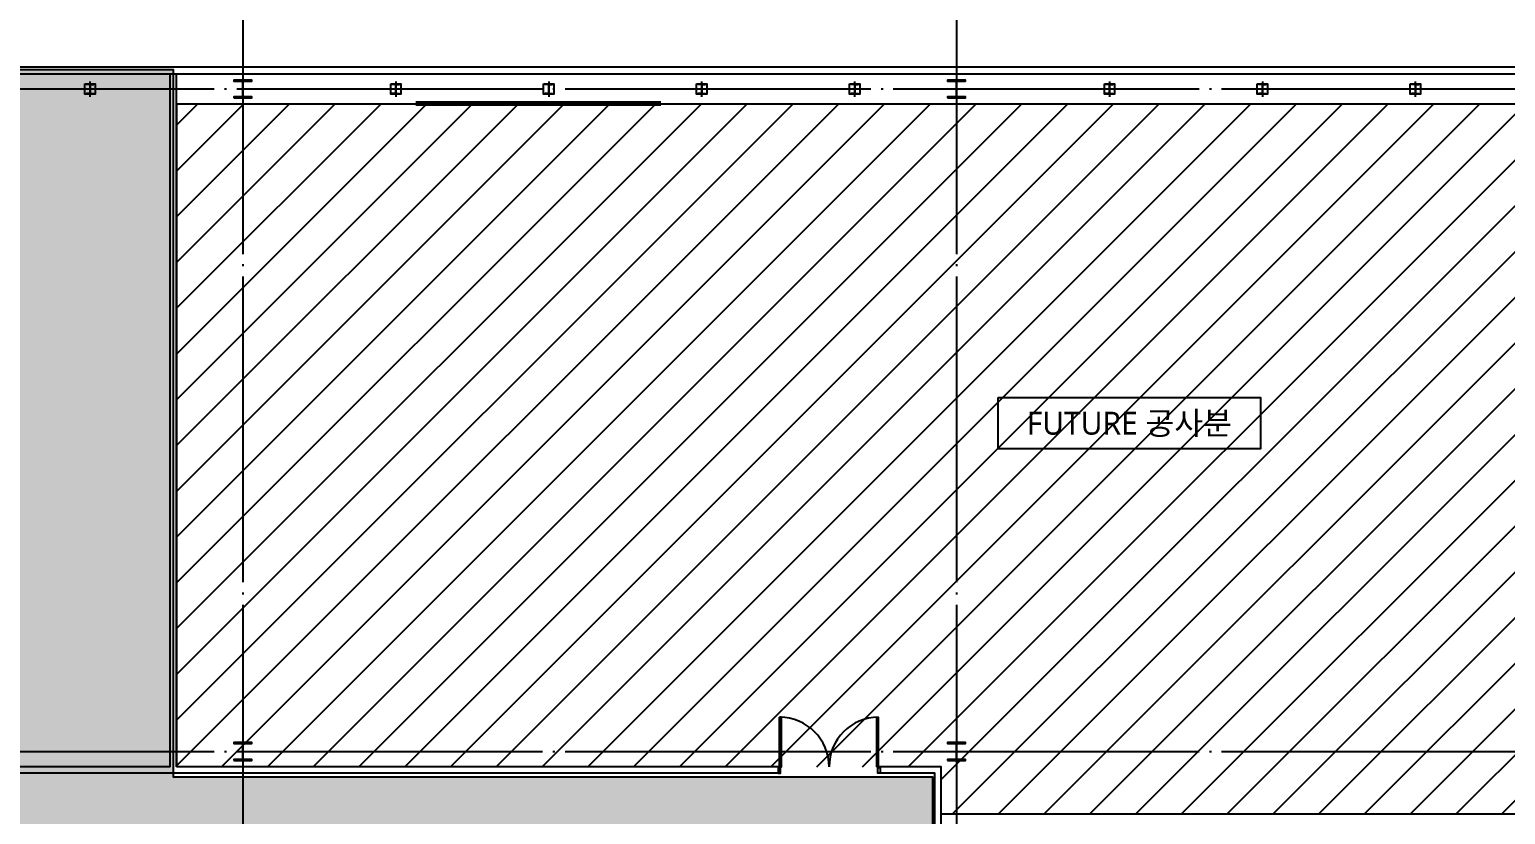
# Model space of a CAD drawing. Header units: millimetres. Extents: x -158894 to 483100, y 4200 to 114600.
# Drawn here: x 73315 to 102269, y 71663 to 87067 of the extents above; entities that cross this region are included whole.
import ezdxf
from ezdxf.enums import TextEntityAlignment as Align

# ---------------------------------------------------------------- set-up
doc = ezdxf.new("R2010")
doc.units = ezdxf.units.MM
doc.header["$LTSCALE"] = 200
doc.linetypes.add('CEN-GAUN', pattern=[32.2, 30, -1, 0.2, -1])
doc.linetypes.add('HID2-GAUN', pattern=[3.75, 2.5, -1.25])
doc.layers.add('1.설비검토', color=3, linetype='Continuous', plot=False)
for name, color, linetype in [('BA', 9, 'Continuous'), ('CEN', 15, 'CEN-GAUN'), ('DOOR-OPEN', 9, 'Continuous'), ('ETC', 8, 'Continuous'), ('HAT', 8, 'Continuous'), ('RM', 8, 'Continuous')]:
    doc.layers.add(name, color=color, linetype=linetype)
doc.styles.add('스타일1', font='malgun.ttf')

# ---------------------------------------------------------------- blocks, each defined once
blk = doc.blocks.new('*U20')
for p, q in [((59, 185), (0, 185)), ((59, 9), (0, 9)), ((72, 172), (72, 22)), ((78, 172), (78, 22)), ((91, 185), (150, 185)), ((91, 9), (150, 9))]:
    blk.add_line(p, q)
for points in [[(150, 185), (150, 194), (0, 194), (0, 185)], [(0, 9), (0, 0), (150, 0), (150, 9)]]:
    blk.add_lwpolyline(points)
for centre, start, end in [((59, 172), 0, 90), ((59, 22), 270, 0), ((91, 172), 90, 180), ((91, 22), 180, 270)]:
    blk.add_arc(centre, 13, start, end)
blk = doc.blocks.new('WC1A')
at = {"layer": 'BA'}
blk.add_lwpolyline([(556300, 96403), (556500, 96403), (556500, 96203), (556300, 96203)], close=True, dxfattribs=at)
at = {"layer": 'CEN'}
blk.add_line((556400, 96450), (556400, 96150), dxfattribs=at)
at = {"layer": 'BA'}
blk.add_blockref('*U20', (556325, 96206), dxfattribs=at)
blk = doc.blocks.new('G$C3A1C6C8A')
at = {"layer": 'HAT'}
h = blk.add_hatch(dxfattribs=at)
h.set_pattern_fill('ANSI31', color=256, scale=200)
h.set_pattern_definition([(45, (-76200, -72600), (-449.0128, 449.0128), [])])
h.paths.add_polyline_path([(0, 0), (15000, 0), (15000, -925), (36000, -925), (36000, 13000), (0, 13000)])

msp = doc.modelspace()

# ---------------------------------------------------------------- hatches: boundary and pattern name
at = {"layer": '1.설비검토', "transparency": 33554687}
h = msp.add_hatch(color=41, dxfattribs=at)
h.dxf.hatch_style = 1
h.paths.add_polyline_path([(41131.7, 86276.9), (41131.7, 42524.5), (85183.5, 42524.5), (85183.5, 56340.8), (91061.3, 56340.8), (91061.3, 61646.9), (93016.4, 61646.9), (93016.4, 65509.2), (91034.4, 65509.2), (91034.4, 72395.3), (76141.2, 72395.3), (76141.2, 86276.9)])
h.paths.add_polyline_path([(57177.3, 78097.4), (57177.3, 72525.4), (53143.2, 72525.4), (53143.2, 78097.4)], flags=16)
h.paths.add_polyline_path([(58570, 46191.7), (58570, 56334), (62714.7, 56334), (62714.7, 46191.7)], flags=16)

# ---------------------------------------------------------------- linework, layer by layer
at = {"layer": '1.설비검토', "color": 4}
msp.add_lwpolyline([(76127, 86276.9), (41131.7, 86276.9), (41131.7, 42524.5), (62639.2, 42524.5), (62639.2, 46191.7), (58570, 46191.7), (58570, 56334), (62714.7, 56334), (62714.7, 46191.7), (62639.2, 46191.7), (62639.2, 42524.5), (85183.5, 42524.5), (85183.5, 56340.8), (91061.3, 56340.8), (91061.3, 61646.9), (93016.4, 61646.9), (93016.4, 65509.2), (91034.4, 65509.2), (91034.4, 72395.3), (76141.2, 72395.3), (76141.2, 86276.9)], close=True, dxfattribs=at)
at = {"layer": 'BA'}
for p, q in [((58870, 86335), (112935, 86335)), ((58855, 86200), (112800, 86200)), ((88030, 72600), (88030, 73570)), ((89970, 72600), (89970, 73570))]:
    msp.add_line(p, q, dxfattribs=at)
for points in [[(76075, 72600), (76075, 86200)], [(76200, 72600), (76200, 86200)], [(91200, 71675), (112200, 71675), (112200, 85600), (76200, 85600), (76200, 72600)], [(88030, 72600), (88065, 72600), (88065, 73570), (88030, 73570)], [(89970, 72600), (89935, 72600), (89935, 73570), (89970, 73570)], [(88045, 72475), (69955, 72475)], [(76075, 72600), (69970, 72600)], [(88030, 72600), (76200, 72600)], [(88000, 72475), (88045, 72475), (88045, 72475), (88045, 72475), (88045, 72570), (88030, 72570), (88030, 72600), (88000, 72600), (88000, 72475)], [(90000, 72475), (89955, 72475), (89955, 72475), (89955, 72475), (89955, 72570), (89970, 72570), (89970, 72600), (90000, 72600), (90000, 72475)], [(91075, 69700), (91075, 72475), (89955, 72475)], [(91200, 69700), (91200, 72600), (89970, 72600)], [(91200, 71675), (112800, 71675)]]:
    msp.add_lwpolyline(points, dxfattribs=at)
for points in [[(77325, 85725), (77675, 85725), (77675, 85744), (77525.2, 85744, -0.4142136), (77506, 85763.3), (77506, 86036.8, -0.4142136), (77525.2, 86056), (77675, 86056), (77675, 86075), (77325, 86075), (77325, 86056), (77474.7, 86056, -0.4142136), (77494, 86036.8), (77494, 85763.3, -0.4142136), (77474.7, 85744), (77325, 85744)], [(91325, 85725), (91675, 85725), (91675, 85744), (91525.2, 85744, -0.4142136), (91506, 85763.3), (91506, 86036.8, -0.4142136), (91525.2, 86056), (91675, 86056), (91675, 86075), (91325, 86075), (91325, 86056), (91474.7, 86056, -0.4142136), (91494, 86036.8), (91494, 85763.3, -0.4142136), (91474.7, 85744), (91325, 85744)], [(77325, 72725), (77675, 72725), (77675, 72744), (77525.2, 72744, -0.4142136), (77506, 72763.3), (77506, 73036.8, -0.4142136), (77525.2, 73056), (77675, 73056), (77675, 73075), (77325, 73075), (77325, 73056), (77474.7, 73056, -0.4142136), (77494, 73036.8), (77494, 72763.3, -0.4142136), (77474.7, 72744), (77325, 72744)], [(91325, 72725), (91675, 72725), (91675, 72744), (91525.2, 72744, -0.4142136), (91506, 72763.3), (91506, 73036.8, -0.4142136), (91525.2, 73056), (91675, 73056), (91675, 73075), (91325, 73075), (91325, 73056), (91474.7, 73056, -0.4142136), (91494, 73036.8), (91494, 72763.3, -0.4142136), (91474.7, 72744), (91325, 72744)]]:
    msp.add_lwpolyline(points, format="xyb", close=True, dxfattribs=at)
msp.add_lwpolyline([(92314.8, 79846.4), (97463.7, 79846.4), (97463.7, 78836), (92314.8, 78836)], close=True, dxfattribs=at)
at = {"layer": 'CEN'}
for p, q in [((77500, 95100), (77500, 32900)), ((91500, 95100), (91500, 32900)), ((32300, 85900), (117500, 85900)), ((32300, 72900), (117500, 72900))]:
    msp.add_line(p, q, dxfattribs=at)
at = {"layer": 'DOOR-OPEN', "color": 9}
for centre, start, end in [((88030, 72600), 0, 90), ((89970, 72600), 90, 180)]:
    msp.add_arc(centre, 970, start, end, dxfattribs=at)
at = {"layer": 'ETC', "linetype": 'HID2-GAUN', "const_width": 100}
msp.add_lwpolyline([(80890, 85615), (85700, 85615)], dxfattribs=at)

# ---------------------------------------------------------------- block references
at = {"layer": 'BA'}
for name, p in [('WC1A', (-481900, -10403)), ('WC1A', (-475900, -10403)), ('WC1A', (-472900, -10403)), ('WC1A', (-469900, -10403)), ('WC1A', (-466900, -10403)), ('WC1A', (-461900, -10403)), ('WC1A', (-458900, -10403)), ('WC1A', (-455900, -10403)), ('G$C3A1C6C8A', (76200, 72600))]:
    msp.add_blockref(name, p, dxfattribs=at)

# ---------------------------------------------------------------- texts
at = {"layer": 'RM', "style": '스타일1'}
msp.add_text('FUTURE 공사분', height=450, dxfattribs=at).set_placement((94889.3, 79341.2), align=Align.MIDDLE_CENTER)

doc.saveas('drawing.dxf')
